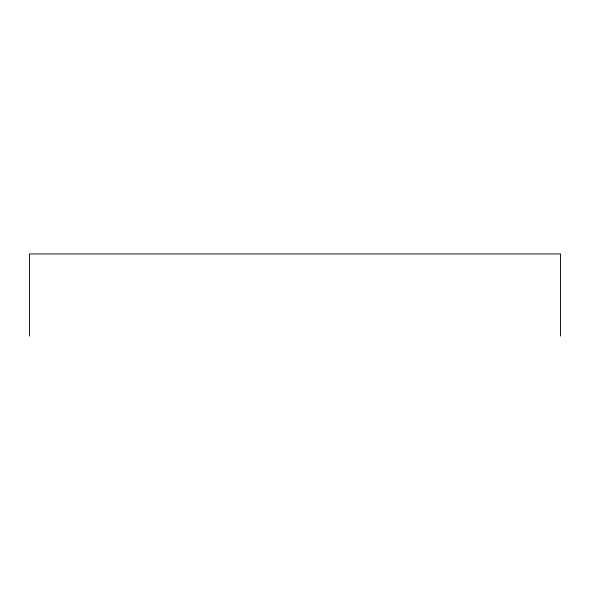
<?xml version="1.0" encoding="UTF-8"?>
<svg xmlns="http://www.w3.org/2000/svg" width="590" height="590" viewBox="0 0 590 590"><rect width="100%" height="100%" fill="white"/><g stroke="black" fill="none" stroke-linecap="round" stroke-linejoin="round"><path stroke-width="0.89" d="M560.5 336.064L560.5 253.936L29.5 253.936L29.5 336.064"/></g></svg>
